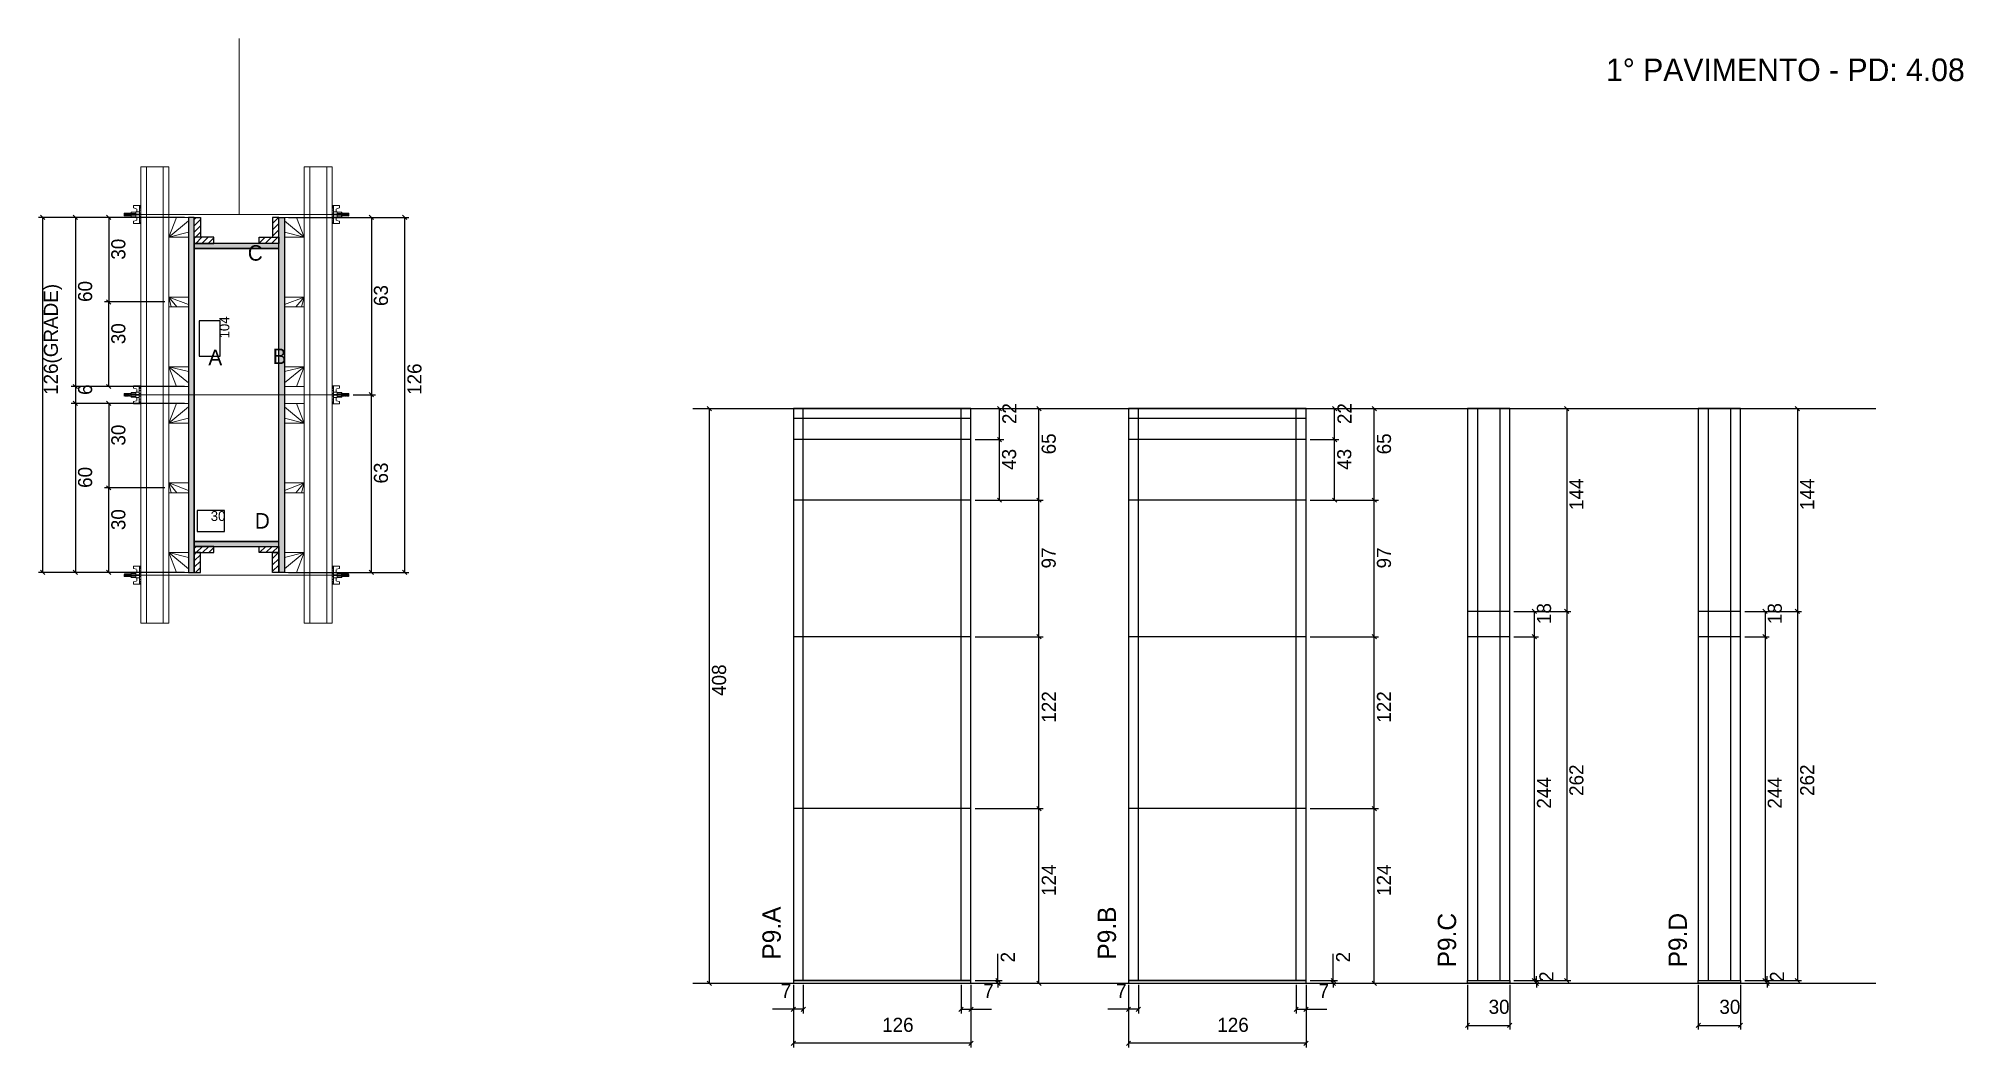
# Model space of a CAD drawing. Header units: metres. Extents: x 4693 to 6060, y 12060 to 12777.
import ezdxf

# ---------------------------------------------------------------- set-up
doc = ezdxf.new("R2010")
doc.units = ezdxf.units.M
for name, color, linetype in [('CHAPA', 7, 'Continuous'), ('COTA', 7, 'Continuous'), ('Hachura', 7, 'Continuous'), ('Madeira', 7, 'Continuous'), ('NOMENCLATURA', 7, 'Continuous'), ('Nível', 7, 'Continuous'), ('Painéis', 7, 'Continuous'), ('Perfil Metálico', 7, 'Continuous'), ('SARR_2.2x7', 7, 'Continuous'), ('SARRAFO', 7, 'Continuous'), ('Texto Seção', 7, 'Continuous'), ('TEXTO_GERAL', 7, 'Continuous')]:
    doc.layers.add(name, color=color, linetype=linetype)

msp = doc.modelspace()

# ---------------------------------------------------------------- hatches: boundary and pattern name
at = {"layer": 'Hachura'}
h = msp.add_hatch(color=7, dxfattribs=at)
h.dxf.hatch_style = 1
h.paths.add_polyline_path([(4803.8, 12649.5), (4799.8, 12649.5), (4799.8, 12397.5), (4803.8, 12397.5), (4803.8, 12649.5)])
h = msp.add_hatch(dxfattribs=at)
h.set_pattern_fill('ANSI31')
h.paths.add_polyline_path([(4803.8, 12635.5), (4808.2, 12635.5), (4808.2, 12649.5), (4803.8, 12649.5), (4803.8, 12635.5)])
h = msp.add_hatch(dxfattribs=at)
h.set_pattern_fill('ANSI31')
h.paths.add_polyline_path([(4863.8, 12635.5), (4859.4, 12635.5), (4859.4, 12649.5), (4863.8, 12649.5), (4863.8, 12635.5)])
h = msp.add_hatch(color=7, dxfattribs=at)
h.dxf.hatch_style = 1
h.paths.add_polyline_path([(4863.8, 12649.5), (4867.8, 12649.5), (4867.8, 12397.5), (4863.8, 12397.5), (4863.8, 12649.5)])
h = msp.add_hatch(dxfattribs=at)
h.set_pattern_fill('ANSI31')
h.paths.add_polyline_path([(4803.8, 12631.1), (4803.8, 12635.5), (4817.8, 12635.5), (4817.8, 12631.1), (4803.8, 12631.1)])
h = msp.add_hatch(color=7, dxfattribs=at)
h.dxf.hatch_style = 1
h.paths.add_polyline_path([(4863.8, 12627.5), (4863.8, 12631.1), (4803.8, 12631.1), (4803.8, 12627.5), (4863.8, 12627.5)])
h = msp.add_hatch(color=7, dxfattribs=at)
h.dxf.hatch_style = 1
h.paths.add_polyline_path([(4863.8, 12627.5), (4863.8, 12631.1), (4803.8, 12631.1), (4803.8, 12627.5), (4863.8, 12627.5)])
h = msp.add_hatch(dxfattribs=at)
h.set_pattern_fill('ANSI31')
h.paths.add_polyline_path([(4863.8, 12631.1), (4863.8, 12635.5), (4849.8, 12635.5), (4849.8, 12631.1), (4863.8, 12631.1)])
h = msp.add_hatch(color=7, dxfattribs=at)
h.dxf.hatch_style = 1
h.paths.add_polyline_path([(4863.8, 12415.9), (4863.8, 12419.5), (4803.8, 12419.5), (4803.8, 12415.9), (4863.8, 12415.9)])
h = msp.add_hatch(color=7, dxfattribs=at)
h.dxf.hatch_style = 1
h.paths.add_polyline_path([(4863.8, 12415.9), (4863.8, 12419.5), (4803.8, 12419.5), (4803.8, 12415.9), (4863.8, 12415.9)])
h = msp.add_hatch(dxfattribs=at)
h.set_pattern_fill('ANSI31')
h.paths.add_polyline_path([(4803.8, 12411.5), (4803.8, 12415.9), (4817.8, 12415.9), (4817.8, 12411.5), (4803.8, 12411.5)])
h = msp.add_hatch(dxfattribs=at)
h.set_pattern_fill('ANSI31')
h.paths.add_polyline_path([(4803.8, 12411.5), (4808.2, 12411.5), (4808.2, 12397.5), (4803.8, 12397.5), (4803.8, 12411.5)])
h = msp.add_hatch(dxfattribs=at)
h.set_pattern_fill('ANSI31')
h.paths.add_polyline_path([(4863.8, 12411.5), (4863.8, 12415.9), (4849.8, 12415.9), (4849.8, 12411.5), (4863.8, 12411.5)])
h = msp.add_hatch(dxfattribs=at)
h.set_pattern_fill('ANSI31')
h.paths.add_polyline_path([(4863.8, 12411.5), (4859.4, 12411.5), (4859.4, 12397.5), (4863.8, 12397.5), (4863.8, 12411.5)])

# ---------------------------------------------------------------- linework, layer by layer
at = {"layer": 'CHAPA', "color": 1, "lineweight": 25}
for points in [[(4803.8, 12649.5), (4799.8, 12649.5), (4799.8, 12397.5), (4803.8, 12397.5)], [(4803.8, 12649.5), (4799.8, 12649.5), (4799.8, 12397.5), (4803.8, 12397.5)], [(4863.8, 12649.5), (4867.8, 12649.5), (4867.8, 12397.5), (4863.8, 12397.5)], [(4863.8, 12649.5), (4867.8, 12649.5), (4867.8, 12397.5), (4863.8, 12397.5)], [(4863.8, 12627.5), (4863.8, 12631.1), (4803.8, 12631.1), (4803.8, 12627.5)], [(4863.8, 12627.5), (4863.8, 12631.1), (4803.8, 12631.1), (4803.8, 12627.5)], [(4863.8, 12415.9), (4863.8, 12419.5), (4803.8, 12419.5), (4803.8, 12415.9)], [(4863.8, 12415.9), (4863.8, 12419.5), (4803.8, 12419.5), (4803.8, 12415.9)]]:
    msp.add_lwpolyline(points, close=True, dxfattribs=at)
at = {"layer": 'COTA', "color": 241, "lineweight": 25}
for p, q in [((4782.8, 12649.5), (4693.2, 12649.5)), ((4696.2, 12397.5), (4696.2, 12649.5)), ((4796.8, 12649.5), (4716.4, 12649.5)), ((4719.4, 12649.5), (4719.4, 12529.5)), ((4762.8, 12649.5), (4740.1, 12649.5)), ((4743.1, 12649.5), (4743.1, 12589.5)), ((4870.8, 12649.5), (4956.2, 12649.5)), ((4904.8, 12649.5), (4932.5, 12649.5)), ((4929.5, 12649.5), (4929.5, 12523.6)), ((4953.2, 12397.5), (4953.2, 12649.5)), ((4782.8, 12589.5), (4740.1, 12589.5)), ((4782.8, 12589.5), (4740.1, 12589.5)), ((4743.1, 12529.5), (4743.1, 12589.5)), ((4796.8, 12529.5), (4716.4, 12529.5)), ((4782.8, 12529.5), (4716.4, 12529.5)), ((4796.8, 12517.5), (4716.4, 12517.5)), ((4782.8, 12517.5), (4716.4, 12517.5)), ((4719.4, 12529.5), (4719.4, 12517.5)), ((4719.4, 12517.5), (4719.4, 12397.5)), ((4753.7, 12529.5), (4740.1, 12529.5)), ((4762.8, 12517.5), (4740.1, 12517.5)), ((4743.1, 12517.5), (4743.1, 12457.5)), ((4916.6, 12523.6), (4932.5, 12523.6)), ((4916.6, 12523.6), (4932.5, 12523.6)), ((4929.5, 12397.5), (4929.5, 12523.6)), ((4782.8, 12457.5), (4740.1, 12457.5)), ((4782.8, 12457.5), (4740.1, 12457.5)), ((4743.1, 12397.5), (4743.1, 12457.5)), ((4782.8, 12397.5), (4693.2, 12397.5)), ((4796.8, 12397.5), (4716.4, 12397.5)), ((4753.7, 12397.5), (4740.1, 12397.5)), ((4870.8, 12397.5), (4956.2, 12397.5)), ((4904.8, 12397.5), (4932.5, 12397.5))]:
    msp.add_line(p, q, dxfattribs=at)
at = {"layer": 'COTA', "color": 0, "lineweight": 25}
for p, q in [((4697.7, 12648), (4694.7, 12651)), ((4720.9, 12648), (4717.9, 12651)), ((4744.6, 12648), (4741.6, 12651)), ((4931, 12648), (4928, 12651)), ((4954.7, 12648), (4951.7, 12651)), ((4741.6, 12591), (4744.6, 12588)), ((4744.6, 12588), (4741.6, 12591)), ((4717.9, 12531), (4720.9, 12528)), ((4720.9, 12528), (4717.9, 12531)), ((4741.6, 12531), (4744.6, 12528)), ((4720.9, 12516), (4717.9, 12519)), ((4717.9, 12519), (4720.9, 12516)), ((4744.6, 12516), (4741.6, 12519)), ((4931, 12522.1), (4928, 12525.1)), ((4928, 12525.1), (4931, 12522.1)), ((5171, 12512.3), (5168, 12515.3)), ((5376.9, 12512.3), (5373.9, 12515.3)), ((5404.9, 12512.3), (5401.9, 12515.3)), ((5614.8, 12512.3), (5611.8, 12515.3)), ((5642.9, 12512.3), (5639.9, 12515.3)), ((5779.5, 12512.3), (5776.5, 12515.3)), ((5943.3, 12512.3), (5940.3, 12515.3)), ((5376.9, 12490.3), (5373.9, 12493.3)), ((5373.9, 12493.3), (5376.9, 12490.3)), ((5614.8, 12490.3), (5611.8, 12493.3)), ((5611.8, 12493.3), (5614.8, 12490.3)), ((4741.6, 12459), (4744.6, 12456)), ((4744.6, 12456), (4741.6, 12459)), ((5373.9, 12450.3), (5376.9, 12447.3)), ((5404.9, 12447.3), (5401.9, 12450.3)), ((5401.9, 12450.3), (5404.9, 12447.3)), ((5611.8, 12450.3), (5614.8, 12447.3)), ((5642.9, 12447.3), (5639.9, 12450.3)), ((5639.9, 12450.3), (5642.9, 12447.3)), ((4694.7, 12399), (4697.7, 12396)), ((4717.9, 12399), (4720.9, 12396)), ((4741.6, 12399), (4744.6, 12396)), ((4928, 12399), (4931, 12396)), ((4951.7, 12399), (4954.7, 12396)), ((5756.5, 12368.3), (5753.5, 12371.3)), ((5776.5, 12371.3), (5779.5, 12368.3)), ((5779.5, 12368.3), (5776.5, 12371.3)), ((5920.3, 12368.3), (5917.3, 12371.3)), ((5940.3, 12371.3), (5943.3, 12368.3)), ((5943.3, 12368.3), (5940.3, 12371.3)), ((5401.9, 12353.3), (5404.9, 12350.3)), ((5404.9, 12350.3), (5401.9, 12353.3)), ((5639.9, 12353.3), (5642.9, 12350.3)), ((5642.9, 12350.3), (5639.9, 12353.3)), ((5753.5, 12353.3), (5756.5, 12350.3)), ((5756.5, 12350.3), (5753.5, 12353.3)), ((5917.3, 12353.3), (5920.3, 12350.3)), ((5920.3, 12350.3), (5917.3, 12353.3)), ((5404.9, 12228.3), (5401.9, 12231.3)), ((5401.9, 12231.3), (5404.9, 12228.3)), ((5642.9, 12228.3), (5639.9, 12231.3)), ((5639.9, 12231.3), (5642.9, 12228.3)), ((5168, 12107.3), (5171, 12104.3)), ((5372.8, 12109.3), (5375.8, 12106.3)), ((5375.8, 12104.3), (5372.8, 12107.3)), ((5401.9, 12107.3), (5404.9, 12104.3)), ((5610.8, 12109.3), (5613.8, 12106.3)), ((5613.8, 12104.3), (5610.8, 12107.3)), ((5639.9, 12107.3), (5642.9, 12104.3)), ((5753.5, 12109.3), (5756.5, 12106.3)), ((5755.1, 12109.3), (5758.1, 12106.3)), ((5758.1, 12104.3), (5755.1, 12107.3)), ((5776.5, 12109.3), (5779.5, 12106.3)), ((5917.3, 12109.3), (5920.3, 12106.3)), ((5918.8, 12109.3), (5921.8, 12106.3)), ((5921.8, 12104.3), (5918.8, 12107.3)), ((5940.3, 12109.3), (5943.3, 12106.3)), ((5230.6, 12088.8), (5227.6, 12085.8)), ((5234.6, 12085.8), (5237.6, 12088.8)), ((5349.6, 12088.8), (5346.6, 12085.8)), ((5353.6, 12085.8), (5356.6, 12088.8)), ((5468.5, 12088.8), (5465.5, 12085.8)), ((5472.5, 12085.8), (5475.5, 12088.8)), ((5587.5, 12088.8), (5584.5, 12085.8)), ((5591.5, 12085.8), (5594.5, 12088.8)), ((5709.1, 12077.4), (5706.1, 12074.4)), ((5736.1, 12074.4), (5739.1, 12077.4)), ((5872.9, 12077.4), (5869.9, 12074.4)), ((5899.9, 12074.4), (5902.9, 12077.4)), ((5230.6, 12064.7), (5227.6, 12061.7)), ((5353.6, 12061.7), (5356.6, 12064.7)), ((5468.5, 12064.7), (5465.5, 12061.7)), ((5591.5, 12061.7), (5594.5, 12064.7))]:
    msp.add_line(p, q, dxfattribs=at)
at = {"layer": 'COTA', "color": 180, "lineweight": 25}
for p, q in [((4822.2, 12576.2), (4807.2, 12576.2)), ((4807.2, 12576.2), (4807.2, 12550.9)), ((4822.2, 12550.9), (4822.2, 12576.2)), ((4807.2, 12550.9), (4822.2, 12550.9)), ((4825.2, 12441.5), (4805.8, 12441.5)), ((4805.8, 12441.5), (4805.8, 12426.5)), ((4825.2, 12426.5), (4825.2, 12441.5)), ((4805.8, 12426.5), (4825.2, 12426.5))]:
    msp.add_line(p, q, dxfattribs=at)
at = {"layer": 'COTA', "color": 4, "lineweight": 25}
for p, q in [((5160.6, 12513.8), (5172.5, 12513.8)), ((5169.5, 12105.8), (5169.5, 12513.8)), ((5358.1, 12513.8), (5406.4, 12513.8)), ((5358.1, 12513.8), (5378.4, 12513.8)), ((5375.4, 12491.8), (5375.4, 12513.8)), ((5403.4, 12448.8), (5403.4, 12513.8)), ((5596, 12513.8), (5644.4, 12513.8)), ((5596, 12513.8), (5616.3, 12513.8)), ((5613.3, 12491.8), (5613.3, 12513.8)), ((5641.4, 12448.8), (5641.4, 12513.8)), ((5740.6, 12513.8), (5781, 12513.8)), ((5778, 12513.8), (5778, 12369.8)), ((5904.4, 12513.8), (5944.8, 12513.8)), ((5941.8, 12513.8), (5941.8, 12369.8)), ((5358.1, 12491.8), (5378.4, 12491.8)), ((5358.1, 12491.8), (5378.4, 12491.8)), ((5375.4, 12448.8), (5375.4, 12491.8)), ((5596, 12491.8), (5616.3, 12491.8)), ((5596, 12491.8), (5616.3, 12491.8)), ((5613.3, 12448.8), (5613.3, 12491.8)), ((5358.1, 12448.8), (5406.4, 12448.8)), ((5358.1, 12448.8), (5406.4, 12448.8)), ((5358.1, 12448.8), (5378.4, 12448.8)), ((5403.4, 12351.8), (5403.4, 12448.8)), ((5596, 12448.8), (5644.4, 12448.8)), ((5596, 12448.8), (5644.4, 12448.8)), ((5596, 12448.8), (5616.3, 12448.8)), ((5641.4, 12351.8), (5641.4, 12448.8)), ((5740.6, 12369.8), (5781, 12369.8)), ((5740.6, 12369.8), (5781, 12369.8)), ((5740.6, 12369.8), (5758, 12369.8)), ((5755, 12369.8), (5755, 12351.8)), ((5778, 12369.8), (5778, 12107.8)), ((5904.4, 12369.8), (5944.8, 12369.8)), ((5904.4, 12369.8), (5944.8, 12369.8)), ((5904.4, 12369.8), (5921.8, 12369.8)), ((5918.8, 12369.8), (5918.8, 12351.8)), ((5941.8, 12369.8), (5941.8, 12107.8)), ((5358.1, 12351.8), (5406.4, 12351.8)), ((5395.9, 12351.8), (5406.4, 12351.8)), ((5403.4, 12229.8), (5403.4, 12351.8)), ((5596, 12351.8), (5644.4, 12351.8)), ((5633.9, 12351.8), (5644.4, 12351.8)), ((5641.4, 12229.8), (5641.4, 12351.8)), ((5740.6, 12351.8), (5758, 12351.8)), ((5740.6, 12351.8), (5758, 12351.8)), ((5755, 12351.8), (5755, 12107.8)), ((5904.4, 12351.8), (5921.8, 12351.8)), ((5904.4, 12351.8), (5921.8, 12351.8)), ((5918.8, 12351.8), (5918.8, 12107.8)), ((5358.1, 12229.8), (5406.4, 12229.8)), ((5358.1, 12229.8), (5406.4, 12229.8)), ((5403.4, 12105.8), (5403.4, 12229.8)), ((5596, 12229.8), (5644.4, 12229.8)), ((5596, 12229.8), (5644.4, 12229.8)), ((5641.4, 12105.8), (5641.4, 12229.8)), ((5374.3, 12107.8), (5374.3, 12126.6)), ((5612.3, 12107.8), (5612.3, 12126.6)), ((5358.1, 12107.8), (5377.3, 12107.8)), ((5374.3, 12105.8), (5374.3, 12107.8)), ((5596, 12107.8), (5615.3, 12107.8)), ((5612.3, 12105.8), (5612.3, 12107.8)), ((5740.6, 12107.8), (5759.6, 12107.8)), ((5740.6, 12107.8), (5781, 12107.8)), ((5740.6, 12107.8), (5758, 12107.8)), ((5756.6, 12107.8), (5756.6, 12110.8)), ((5756.6, 12105.8), (5756.6, 12107.8)), ((5904.4, 12107.8), (5923.3, 12107.8)), ((5904.4, 12107.8), (5944.8, 12107.8)), ((5904.4, 12107.8), (5921.8, 12107.8)), ((5920.3, 12107.8), (5920.3, 12110.8)), ((5920.3, 12105.8), (5920.3, 12107.8)), ((5160.6, 12105.8), (5172.5, 12105.8)), ((5229.1, 12104.8), (5229.1, 12060.2)), ((5229.1, 12102.8), (5229.1, 12084.3)), ((5236.1, 12104.8), (5236.1, 12084.3)), ((5348.1, 12104.8), (5348.1, 12084.3)), ((5355.1, 12104.8), (5355.1, 12060.2)), ((5355.1, 12102.8), (5355.1, 12084.3)), ((5358.1, 12105.8), (5377.3, 12105.8)), ((5358.1, 12105.8), (5406.4, 12105.8)), ((5374.3, 12105.8), (5374.3, 12102.8)), ((5467, 12104.8), (5467, 12060.2)), ((5467, 12102.8), (5467, 12084.3)), ((5474, 12104.8), (5474, 12084.3)), ((5586, 12104.8), (5586, 12084.3)), ((5593, 12104.8), (5593, 12060.2)), ((5593, 12102.8), (5593, 12084.3)), ((5596, 12105.8), (5615.3, 12105.8)), ((5596, 12105.8), (5644.4, 12105.8)), ((5612.3, 12105.8), (5612.3, 12102.8)), ((5707.6, 12104.8), (5707.6, 12072.9)), ((5737.6, 12104.8), (5737.6, 12072.9)), ((5740.6, 12105.8), (5759.6, 12105.8)), ((5756.6, 12105.8), (5756.6, 12102.8)), ((5871.4, 12104.8), (5871.4, 12072.9)), ((5901.4, 12104.8), (5901.4, 12072.9)), ((5904.4, 12105.8), (5923.3, 12105.8)), ((5920.3, 12105.8), (5920.3, 12102.8)), ((5229.1, 12087.3), (5214.3, 12087.3)), ((5236.1, 12087.3), (5229.1, 12087.3)), ((5348.1, 12087.3), (5355.1, 12087.3)), ((5355.1, 12087.3), (5369.8, 12087.3)), ((5467, 12087.3), (5452.3, 12087.3)), ((5474, 12087.3), (5467, 12087.3)), ((5586, 12087.3), (5593, 12087.3)), ((5593, 12087.3), (5607.8, 12087.3)), ((5707.6, 12075.9), (5737.6, 12075.9)), ((5871.4, 12075.9), (5901.4, 12075.9)), ((5355.1, 12063.2), (5229.1, 12063.2)), ((5593, 12063.2), (5467, 12063.2))]:
    msp.add_line(p, q, dxfattribs=at)
at = {"layer": 'Hachura', "color": 0, "lineweight": 9}
for p, q in [((4765.8, 12658), (4760.6, 12658)), ((4760.6, 12658), (4760.6, 12656.3)), ((4760.6, 12656.3), (4762.8, 12655.7)), ((4762.3, 12653.5), (4762.3, 12649.6)), ((4764.9, 12653.5), (4762.3, 12653.5)), ((4763.1, 12655.4), (4763.1, 12653.5)), ((4764.9, 12658), (4764.9, 12645.1)), ((4764.9, 12658), (4764.9, 12652.8)), ((4764.9, 12657.8), (4765.8, 12657.8)), ((4764.9, 12657.6), (4765.8, 12657.6)), ((4764.9, 12657.3), (4765.8, 12657.3)), ((4764.9, 12656.8), (4765.8, 12656.8)), ((4764.9, 12656), (4765.8, 12656)), ((4764.9, 12654.6), (4765.8, 12654.6)), ((4764.9, 12651.5), (4764.9, 12653.5)), ((4765.8, 12645.1), (4765.8, 12658)), ((4765.8, 12646), (4765.8, 12653.8)), ((4901.8, 12645.1), (4901.8, 12658)), ((4901.8, 12658), (4906.9, 12658)), ((4902.7, 12657.8), (4901.8, 12657.8)), ((4902.7, 12657.6), (4901.8, 12657.6)), ((4902.7, 12657.3), (4901.8, 12657.3)), ((4902.7, 12656.8), (4901.8, 12656.8)), ((4902.7, 12656), (4901.8, 12656)), ((4902.7, 12654.6), (4901.8, 12654.6)), ((4901.8, 12646), (4901.8, 12653.8)), ((4902.7, 12658), (4902.7, 12645.1)), ((4902.7, 12658), (4902.7, 12652.8)), ((4902.7, 12651.5), (4902.7, 12653.5)), ((4902.7, 12653.5), (4905.3, 12653.5)), ((4904.5, 12655.4), (4904.5, 12653.5)), ((4906.9, 12656.3), (4904.7, 12655.7)), ((4905.3, 12653.5), (4905.3, 12649.6)), ((4906.9, 12658), (4906.9, 12656.3)), ((4754.3, 12652.6), (4754, 12652.2)), ((4754, 12652.2), (4754, 12650.9)), ((4754.3, 12650.6), (4754, 12650.9)), ((4754.6, 12652.6), (4754.3, 12652.6)), ((4754.3, 12650.6), (4754.3, 12652.6)), ((4754.9, 12650.6), (4754.3, 12651.9)), ((4754.9, 12650.5), (4754.3, 12651.7)), ((4754.3, 12651.1), (4754.6, 12650.5)), ((4754.3, 12650.9), (4754.4, 12650.6)), ((4754.6, 12652.6), (4755.6, 12650.6)), ((4754.6, 12652.6), (4755.6, 12650.6)), ((4754.7, 12652.6), (4755.8, 12650.5)), ((4756, 12650.5), (4754.9, 12652.7)), ((4754.9, 12650.6), (4755.6, 12650.6)), ((4755.8, 12652.6), (4755.1, 12652.6)), ((4756.1, 12650.6), (4755.1, 12652.6)), ((4755.8, 12652.6), (4756.7, 12650.6)), ((4755.9, 12652.6), (4757, 12650.5)), ((4757.2, 12650.5), (4756.1, 12652.7)), ((4756.7, 12650.6), (4756.1, 12650.6)), ((4756.9, 12652.6), (4756.3, 12652.6)), ((4757.3, 12650.6), (4756.3, 12652.6)), ((4756.5, 12652.6), (4756.3, 12652.6)), ((4756.9, 12652.6), (4757.9, 12650.6)), ((4757, 12652.6), (4758.1, 12650.5)), ((4758.3, 12650.5), (4757.3, 12652.7)), ((4757.5, 12650.6), (4757.3, 12650.6)), ((4758.1, 12652.6), (4757.5, 12652.6)), ((4758.4, 12650.6), (4757.5, 12652.6)), ((4757.5, 12650.6), (4757.9, 12650.6)), ((4758.1, 12652.6), (4759.1, 12650.6)), ((4759.1, 12651.4), (4758.4, 12652.7)), ((4758.4, 12650.6), (4759.1, 12650.6)), ((4759.1, 12651.7), (4758.6, 12652.6)), ((4759.1, 12652.6), (4758.6, 12652.6)), ((4759.1, 12649.8), (4759.1, 12653.2)), ((4759.1, 12649.8), (4759.1, 12653.2)), ((4759.1, 12653.2), (4762.3, 12653.2)), ((4759.1, 12652.2), (4762.3, 12652.2)), ((4759.1, 12650.6), (4762.3, 12650.6)), ((4762.3, 12649.8), (4759.1, 12649.8)), ((4760.6, 12646.8), (4762.8, 12647.3)), ((4760.6, 12645.1), (4760.6, 12646.8)), ((4764.9, 12645.1), (4760.6, 12645.1)), ((4762.3, 12649.6), (4762.3, 12649.8)), ((4762.3, 12649.6), (4762.3, 12649.8)), ((4762.3, 12649.6), (4764.9, 12649.6)), ((4764.9, 12651.8), (4762.9, 12651.8)), ((4762.9, 12651.3), (4764.9, 12651.3)), ((4763.1, 12647.6), (4763.1, 12649.6)), ((4764.9, 12652.8), (4764.9, 12652.2)), ((4764.9, 12651.5), (4765.8, 12651.5)), ((4764.9, 12648.5), (4765.8, 12648.5)), ((4764.9, 12647.1), (4765.8, 12647.1)), ((4764.9, 12646.2), (4765.8, 12646.2)), ((4764.9, 12645.8), (4765.8, 12645.8)), ((4764.9, 12645.4), (4765.8, 12645.4)), ((4764.9, 12645.2), (4765.8, 12645.2)), ((4764.9, 12645.1), (4765.8, 12645.1)), ((4765.2, 12652.5), (4765, 12652.5)), ((4765, 12650.5), (4765.4, 12650.5)), ((4765.6, 12652.5), (4765.2, 12652.5)), ((4902.7, 12651.5), (4901.8, 12651.5)), ((4902.7, 12648.5), (4901.8, 12648.5)), ((4902.7, 12647.1), (4901.8, 12647.1)), ((4902.7, 12646.2), (4901.8, 12646.2)), ((4902.7, 12645.8), (4901.8, 12645.8)), ((4902.7, 12645.4), (4901.8, 12645.4)), ((4902.7, 12645.2), (4901.8, 12645.2)), ((4902.7, 12645.1), (4901.8, 12645.1)), ((4901.9, 12652.5), (4902.4, 12652.5)), ((4902.5, 12650.5), (4902.1, 12650.5)), ((4902.4, 12652.5), (4902.6, 12652.5)), ((4902.7, 12652.8), (4902.7, 12652.2)), ((4902.7, 12651.8), (4904.7, 12651.8)), ((4904.7, 12651.3), (4902.7, 12651.3)), ((4905.3, 12649.6), (4902.7, 12649.6)), ((4902.7, 12645.1), (4906.9, 12645.1)), ((4904.5, 12647.6), (4904.5, 12649.6)), ((4906.9, 12646.8), (4904.7, 12647.3)), ((4908.5, 12653.2), (4905.3, 12653.2)), ((4908.5, 12652.2), (4905.3, 12652.2)), ((4908.5, 12650.6), (4905.3, 12650.6)), ((4905.3, 12649.8), (4908.5, 12649.8)), ((4905.3, 12649.6), (4905.3, 12649.8)), ((4905.3, 12649.6), (4905.3, 12649.8)), ((4906.9, 12645.1), (4906.9, 12646.8)), ((4908.4, 12649.8), (4908.4, 12653.2)), ((4908.5, 12649.8), (4908.5, 12653.2)), ((4908.5, 12651.4), (4909.1, 12652.7)), ((4909.4, 12652.6), (4908.5, 12650.6)), ((4908.5, 12651.7), (4908.9, 12652.6)), ((4908.5, 12652.6), (4908.9, 12652.6)), ((4909.1, 12650.6), (4908.5, 12650.6)), ((4909.1, 12650.6), (4910.1, 12652.6)), ((4909.2, 12650.5), (4910.3, 12652.7)), ((4909.4, 12652.6), (4910.1, 12652.6)), ((4910.5, 12652.6), (4909.4, 12650.5)), ((4910.6, 12652.6), (4909.6, 12650.6)), ((4910.1, 12650.6), (4909.6, 12650.6)), ((4910.1, 12650.6), (4910.3, 12650.6)), ((4910.3, 12650.6), (4911.3, 12652.6)), ((4910.4, 12650.5), (4911.4, 12652.7)), ((4910.6, 12652.6), (4911.3, 12652.6)), ((4911.7, 12652.6), (4910.6, 12650.5)), ((4911.8, 12652.6), (4910.8, 12650.6)), ((4910.8, 12650.6), (4911.4, 12650.6)), ((4911, 12652.6), (4911.3, 12652.6)), ((4911.4, 12650.6), (4912.4, 12652.6)), ((4911.5, 12650.5), (4912.6, 12652.7)), ((4911.8, 12652.6), (4912.4, 12652.6)), ((4912.8, 12652.6), (4911.8, 12650.5)), ((4912.9, 12652.6), (4912, 12650.6)), ((4912.9, 12652.6), (4912, 12650.6)), ((4912.6, 12650.6), (4912, 12650.6)), ((4912.6, 12650.6), (4913.3, 12651.9)), ((4912.7, 12650.5), (4913.3, 12651.7)), ((4912.9, 12652.6), (4913.3, 12652.6)), ((4913.3, 12651.1), (4912.9, 12650.5)), ((4913.3, 12650.9), (4913.1, 12650.6)), ((4913.3, 12652.6), (4913.6, 12652.2)), ((4913.3, 12650.6), (4913.3, 12652.6)), ((4913.3, 12650.6), (4913.6, 12650.9)), ((4913.6, 12652.2), (4913.6, 12650.9)), ((4754.3, 12524.6), (4754, 12524.2)), ((4754, 12524.2), (4754, 12522.9)), ((4754.3, 12522.6), (4754, 12522.9)), ((4754.3, 12522.6), (4754.3, 12524.6)), ((4754.6, 12524.5), (4754.3, 12524.5)), ((4754.9, 12522.6), (4754.3, 12523.9)), ((4754.8, 12522.5), (4754.3, 12523.6)), ((4754.3, 12523.1), (4754.6, 12522.5)), ((4754.3, 12522.9), (4754.4, 12522.6)), ((4754.6, 12524.5), (4755.6, 12522.6)), ((4754.6, 12524.5), (4755.6, 12522.6)), ((4754.7, 12524.6), (4755.8, 12522.5)), ((4756, 12522.5), (4754.9, 12524.7)), ((4754.9, 12522.6), (4755.6, 12522.6)), ((4755.8, 12524.5), (4755.1, 12524.5)), ((4756.1, 12522.6), (4755.1, 12524.5)), ((4755.8, 12524.6), (4756.9, 12522.5)), ((4755.8, 12524.5), (4756.7, 12522.6)), ((4757.2, 12522.5), (4756.1, 12524.7)), ((4756.7, 12522.6), (4756.1, 12522.6)), ((4756.9, 12524.5), (4756.3, 12524.5)), ((4757.2, 12522.6), (4756.3, 12524.5)), ((4756.5, 12524.5), (4756.3, 12524.5)), ((4756.9, 12524.5), (4757.9, 12522.6)), ((4757, 12524.6), (4758.1, 12522.5)), ((4758.3, 12522.5), (4757.2, 12524.7)), ((4757.5, 12522.6), (4757.2, 12522.6)), ((4758.1, 12524.5), (4757.4, 12524.5)), ((4758.4, 12522.6), (4757.4, 12524.5)), ((4757.5, 12522.6), (4757.9, 12522.6)), ((4758.1, 12524.5), (4759, 12522.6)), ((4759, 12523.4), (4758.4, 12524.7)), ((4758.4, 12522.6), (4759, 12522.6)), ((4759, 12523.6), (4758.6, 12524.5)), ((4759, 12524.5), (4758.6, 12524.5)), ((4759, 12521.8), (4759, 12525.2)), ((4759, 12525.2), (4762.3, 12525.2)), ((4759, 12524.2), (4762.3, 12524.2)), ((4759, 12522.6), (4762.3, 12522.6)), ((4762.3, 12521.8), (4759, 12521.8)), ((4759.1, 12521.8), (4759.1, 12525.2)), ((4765.8, 12530), (4760.6, 12530)), ((4760.6, 12530), (4760.6, 12528.3)), ((4760.6, 12528.3), (4762.8, 12527.7)), ((4760.6, 12518.7), (4762.8, 12519.3)), ((4760.6, 12517.1), (4760.6, 12518.7)), ((4764.8, 12517.1), (4760.6, 12517.1)), ((4762.3, 12525.5), (4762.3, 12521.6)), ((4764.8, 12525.5), (4762.3, 12525.5)), ((4762.3, 12521.6), (4762.3, 12521.8)), ((4762.3, 12521.6), (4762.3, 12521.8)), ((4762.3, 12521.6), (4764.8, 12521.6)), ((4764.8, 12523.8), (4762.8, 12523.8)), ((4762.8, 12523.3), (4764.8, 12523.3)), ((4763, 12527.4), (4763, 12525.5)), ((4763, 12519.6), (4763, 12521.6)), ((4764.8, 12530), (4764.8, 12517.1)), ((4764.8, 12530), (4764.8, 12524.8)), ((4764.8, 12529.8), (4765.8, 12529.8)), ((4764.8, 12529.6), (4765.8, 12529.6)), ((4764.8, 12529.3), (4765.8, 12529.3)), ((4764.8, 12528.8), (4765.8, 12528.8)), ((4764.8, 12528), (4765.8, 12528)), ((4764.8, 12526.6), (4765.8, 12526.6)), ((4764.8, 12523.5), (4764.8, 12525.5)), ((4764.8, 12524.8), (4764.8, 12524.2)), ((4764.8, 12523.5), (4765.8, 12523.5)), ((4764.8, 12520.5), (4765.8, 12520.5)), ((4764.8, 12519.1), (4765.8, 12519.1)), ((4764.8, 12518.2), (4765.8, 12518.2)), ((4764.8, 12517.8), (4765.8, 12517.8)), ((4764.8, 12517.4), (4765.8, 12517.4)), ((4764.8, 12517.2), (4765.8, 12517.2)), ((4764.8, 12517.1), (4765.8, 12517.1)), ((4765.2, 12524.5), (4765, 12524.5)), ((4765, 12522.5), (4765.4, 12522.5)), ((4765.6, 12524.5), (4765.2, 12524.5)), ((4765.8, 12517.1), (4765.8, 12530)), ((4765.8, 12518), (4765.8, 12525.8)), ((4902.7, 12529.8), (4901.7, 12529.8)), ((4902.7, 12529.6), (4901.7, 12529.6)), ((4902.7, 12529.3), (4901.7, 12529.3)), ((4902.7, 12528.8), (4901.7, 12528.8)), ((4902.7, 12528), (4901.7, 12528)), ((4902.7, 12526.6), (4901.7, 12526.6)), ((4902.7, 12519.1), (4901.7, 12519.1)), ((4902.7, 12518.2), (4901.7, 12518.2)), ((4902.7, 12517.8), (4901.7, 12517.8)), ((4902.7, 12517.4), (4901.7, 12517.4)), ((4902.7, 12517.2), (4901.7, 12517.2)), ((4901.8, 12517.1), (4901.8, 12530)), ((4901.8, 12530), (4906.9, 12530)), ((4901.8, 12518), (4901.8, 12525.8)), ((4902.7, 12523.5), (4901.8, 12523.5)), ((4902.7, 12520.5), (4901.8, 12520.5)), ((4902.7, 12517.1), (4901.8, 12517.1)), ((4901.9, 12524.5), (4902.3, 12524.5)), ((4902.5, 12522.5), (4902.1, 12522.5)), ((4902.3, 12524.5), (4902.5, 12524.5)), ((4902.7, 12530), (4902.7, 12517.1)), ((4902.7, 12530), (4902.7, 12524.8)), ((4902.7, 12523.5), (4902.7, 12525.5)), ((4902.7, 12525.5), (4905.2, 12525.5)), ((4902.7, 12524.8), (4902.7, 12524.2)), ((4902.7, 12523.8), (4904.7, 12523.8)), ((4904.7, 12523.3), (4902.7, 12523.3)), ((4905.2, 12521.6), (4902.7, 12521.6)), ((4902.7, 12517.1), (4906.9, 12517.1)), ((4904.5, 12527.4), (4904.5, 12525.5)), ((4904.5, 12519.6), (4904.5, 12521.6)), ((4906.9, 12528.3), (4904.7, 12527.7)), ((4906.9, 12518.7), (4904.7, 12519.3)), ((4905.2, 12525.5), (4905.2, 12521.6)), ((4908.5, 12525.2), (4905.2, 12525.2)), ((4908.5, 12524.2), (4905.2, 12524.2)), ((4908.5, 12522.6), (4905.2, 12522.6)), ((4905.2, 12521.8), (4908.5, 12521.8)), ((4905.2, 12521.6), (4905.2, 12521.8)), ((4905.2, 12521.6), (4905.2, 12521.8)), ((4906.9, 12530), (4906.9, 12528.3)), ((4906.9, 12517.1), (4906.9, 12518.7)), ((4908.4, 12521.8), (4908.4, 12525.2)), ((4908.5, 12521.8), (4908.5, 12525.2)), ((4908.5, 12523.4), (4909.1, 12524.7)), ((4909.4, 12524.5), (4908.5, 12522.6)), ((4908.5, 12523.6), (4908.9, 12524.5)), ((4908.5, 12524.5), (4908.9, 12524.5)), ((4909.1, 12522.6), (4908.5, 12522.6)), ((4909.1, 12522.6), (4910.1, 12524.5)), ((4909.2, 12522.5), (4910.3, 12524.7)), ((4910.5, 12524.6), (4909.4, 12522.5)), ((4909.4, 12524.5), (4910.1, 12524.5)), ((4910.6, 12524.5), (4909.6, 12522.6)), ((4910.1, 12522.6), (4909.6, 12522.6)), ((4910.1, 12522.6), (4910.3, 12522.6)), ((4910.3, 12522.5), (4911.4, 12524.7)), ((4910.3, 12522.6), (4911.2, 12524.5)), ((4911.7, 12524.6), (4910.6, 12522.5)), ((4910.6, 12524.5), (4911.2, 12524.5)), ((4911.7, 12524.5), (4910.8, 12522.6)), ((4910.8, 12522.6), (4911.4, 12522.6)), ((4911, 12524.5), (4911.2, 12524.5)), ((4911.4, 12522.6), (4912.4, 12524.5)), ((4911.5, 12522.5), (4912.6, 12524.7)), ((4912.8, 12524.6), (4911.7, 12522.5)), ((4911.7, 12524.5), (4912.4, 12524.5)), ((4912.9, 12524.5), (4911.9, 12522.6)), ((4912.9, 12524.5), (4911.9, 12522.6)), ((4912.6, 12522.6), (4911.9, 12522.6)), ((4912.6, 12522.6), (4913.2, 12523.9)), ((4912.7, 12522.5), (4913.2, 12523.6)), ((4912.9, 12524.5), (4913.2, 12524.5)), ((4913.2, 12523.1), (4912.9, 12522.5)), ((4913.2, 12522.9), (4913.1, 12522.6)), ((4913.2, 12524.6), (4913.6, 12524.2)), ((4913.2, 12522.6), (4913.2, 12524.6)), ((4913.2, 12522.6), (4913.6, 12522.9)), ((4913.6, 12524.2), (4913.6, 12522.9)), ((4754.3, 12396.4), (4754, 12396.1)), ((4754, 12394.8), (4754, 12396.1)), ((4754.3, 12394.5), (4754, 12394.8)), ((4754.3, 12395.9), (4754.6, 12396.6)), ((4754.9, 12396.5), (4754.3, 12395.4)), ((4754.3, 12396.2), (4754.4, 12396.4)), ((4754.9, 12396.4), (4754.3, 12395.1)), ((4754.3, 12396.4), (4754.3, 12394.5)), ((4754.6, 12394.5), (4754.3, 12394.5)), ((4754.6, 12394.5), (4755.6, 12396.4)), ((4754.6, 12394.5), (4755.6, 12396.4)), ((4754.7, 12394.4), (4755.8, 12396.6)), ((4756, 12396.5), (4754.9, 12394.4)), ((4754.9, 12396.4), (4755.6, 12396.4)), ((4756.1, 12396.4), (4755.1, 12394.5)), ((4755.8, 12394.5), (4755.1, 12394.5)), ((4755.8, 12394.5), (4756.7, 12396.4)), ((4755.9, 12394.4), (4757, 12396.6)), ((4757.2, 12396.5), (4756.1, 12394.4)), ((4756.7, 12396.4), (4756.1, 12396.4)), ((4757.3, 12396.4), (4756.3, 12394.5)), ((4756.9, 12394.5), (4756.3, 12394.5)), ((4756.5, 12394.5), (4756.3, 12394.5)), ((4756.9, 12394.5), (4757.9, 12396.4)), ((4757, 12394.4), (4758.1, 12396.6)), ((4758.3, 12396.5), (4757.3, 12394.4)), ((4757.5, 12396.4), (4757.3, 12396.4)), ((4757.5, 12396.4), (4757.9, 12396.4)), ((4758.4, 12396.4), (4757.5, 12394.5)), ((4758.1, 12394.5), (4757.5, 12394.5)), ((4758.1, 12394.5), (4759.1, 12396.4)), ((4758.4, 12396.4), (4759.1, 12396.4)), ((4759.1, 12395.6), (4758.4, 12394.4)), ((4759.1, 12395.4), (4758.6, 12394.5)), ((4759.1, 12394.5), (4758.6, 12394.5)), ((4759.1, 12397.2), (4759.1, 12393.8)), ((4759.1, 12397.2), (4759.1, 12393.8)), ((4762.3, 12397.2), (4759.1, 12397.2)), ((4759.1, 12396.4), (4762.3, 12396.4)), ((4759.1, 12394.9), (4762.3, 12394.9)), ((4759.1, 12393.8), (4762.3, 12393.8)), ((4764.9, 12402), (4760.6, 12402)), ((4760.6, 12402), (4760.6, 12400.3)), ((4760.6, 12400.3), (4762.8, 12399.7)), ((4762.3, 12393.6), (4762.3, 12397.5)), ((4762.3, 12397.5), (4764.9, 12397.5)), ((4762.3, 12397.5), (4762.3, 12397.2)), ((4762.3, 12397.5), (4762.3, 12397.2)), ((4762.9, 12395.7), (4764.9, 12395.7)), ((4764.9, 12395.2), (4762.9, 12395.2)), ((4763.1, 12399.4), (4763.1, 12397.5)), ((4764.9, 12389.1), (4764.9, 12402)), ((4764.9, 12402), (4765.8, 12402)), ((4764.9, 12401.8), (4765.8, 12401.8)), ((4764.9, 12401.6), (4765.8, 12401.6)), ((4764.9, 12401.3), (4765.8, 12401.3)), ((4764.9, 12400.8), (4765.8, 12400.8)), ((4764.9, 12400), (4765.8, 12400)), ((4764.9, 12398.5), (4765.8, 12398.5)), ((4764.9, 12395.5), (4764.9, 12393.6)), ((4764.9, 12395.5), (4765.8, 12395.5)), ((4764.9, 12394.2), (4764.9, 12394.9)), ((4764.9, 12389.1), (4764.9, 12394.2)), ((4765, 12396.5), (4765.4, 12396.5)), ((4765.2, 12394.6), (4765, 12394.6)), ((4765.6, 12394.6), (4765.2, 12394.6)), ((4765.8, 12402), (4765.8, 12389.1)), ((4765.8, 12401), (4765.8, 12393.2)), ((4901.8, 12402), (4901.8, 12389.1)), ((4902.7, 12402), (4901.8, 12402)), ((4902.7, 12401.8), (4901.8, 12401.8)), ((4902.7, 12401.6), (4901.8, 12401.6)), ((4902.7, 12401.3), (4901.8, 12401.3)), ((4901.8, 12401), (4901.8, 12393.2)), ((4902.7, 12400.8), (4901.8, 12400.8)), ((4902.7, 12400), (4901.8, 12400)), ((4902.7, 12398.5), (4901.8, 12398.5)), ((4902.7, 12395.5), (4901.8, 12395.5)), ((4901.9, 12394.6), (4902.4, 12394.6)), ((4902.5, 12396.5), (4902.1, 12396.5)), ((4902.4, 12394.6), (4902.6, 12394.6)), ((4902.7, 12389.1), (4902.7, 12402)), ((4902.7, 12402), (4906.9, 12402)), ((4905.3, 12397.5), (4902.7, 12397.5)), ((4904.7, 12395.7), (4902.7, 12395.7)), ((4902.7, 12395.5), (4902.7, 12393.6)), ((4902.7, 12395.2), (4904.7, 12395.2)), ((4902.7, 12394.2), (4902.7, 12394.9)), ((4902.7, 12389.1), (4902.7, 12394.2)), ((4904.5, 12399.4), (4904.5, 12397.5)), ((4906.9, 12400.3), (4904.7, 12399.7)), ((4905.3, 12393.6), (4905.3, 12397.5)), ((4905.3, 12397.5), (4905.3, 12397.2)), ((4905.3, 12397.5), (4905.3, 12397.2)), ((4905.3, 12397.2), (4908.5, 12397.2)), ((4908.5, 12396.4), (4905.3, 12396.4)), ((4908.5, 12394.9), (4905.3, 12394.9)), ((4908.5, 12393.8), (4905.3, 12393.8)), ((4906.9, 12402), (4906.9, 12400.3)), ((4908.4, 12397.2), (4908.4, 12393.8)), ((4908.5, 12397.2), (4908.5, 12393.8)), ((4909.1, 12396.4), (4908.5, 12396.4)), ((4909.4, 12394.5), (4908.5, 12396.4)), ((4908.5, 12395.6), (4909.1, 12394.4)), ((4908.5, 12395.4), (4908.9, 12394.5)), ((4908.5, 12394.5), (4908.9, 12394.5)), ((4909.1, 12396.4), (4910.1, 12394.5)), ((4909.2, 12396.5), (4910.3, 12394.4)), ((4910.5, 12394.4), (4909.4, 12396.6)), ((4909.4, 12394.5), (4910.1, 12394.5)), ((4910.1, 12396.4), (4909.6, 12396.4)), ((4910.6, 12394.5), (4909.6, 12396.4)), ((4910.1, 12396.4), (4910.3, 12396.4)), ((4910.3, 12396.4), (4911.3, 12394.5)), ((4910.4, 12396.5), (4911.4, 12394.4)), ((4911.7, 12394.4), (4910.6, 12396.6)), ((4910.6, 12394.5), (4911.3, 12394.5)), ((4910.8, 12396.4), (4911.4, 12396.4)), ((4911.8, 12394.5), (4910.8, 12396.4)), ((4911, 12394.5), (4911.3, 12394.5)), ((4911.4, 12396.4), (4912.4, 12394.5)), ((4911.5, 12396.5), (4912.6, 12394.4)), ((4912.8, 12394.4), (4911.8, 12396.6)), ((4911.8, 12394.5), (4912.4, 12394.5)), ((4912.9, 12394.5), (4912, 12396.4)), ((4912.6, 12396.4), (4912, 12396.4)), ((4912.9, 12394.5), (4912, 12396.4)), ((4912.6, 12396.4), (4913.3, 12395.1)), ((4912.7, 12396.5), (4913.3, 12395.4)), ((4913.3, 12395.9), (4912.9, 12396.6)), ((4912.9, 12394.5), (4913.3, 12394.5)), ((4913.3, 12396.2), (4913.1, 12396.4)), ((4913.3, 12396.4), (4913.6, 12396.1)), ((4913.3, 12396.4), (4913.3, 12394.5)), ((4913.3, 12394.5), (4913.6, 12394.8)), ((4913.6, 12394.8), (4913.6, 12396.1)), ((4760.6, 12390.7), (4762.8, 12391.3)), ((4760.6, 12389.1), (4760.6, 12390.7)), ((4765.8, 12389.1), (4760.6, 12389.1)), ((4764.9, 12393.6), (4762.3, 12393.6)), ((4763.1, 12391.6), (4763.1, 12393.6)), ((4764.9, 12392.5), (4765.8, 12392.5)), ((4764.9, 12391.1), (4765.8, 12391.1)), ((4764.9, 12390.2), (4765.8, 12390.2)), ((4764.9, 12389.8), (4765.8, 12389.8)), ((4764.9, 12389.4), (4765.8, 12389.4)), ((4764.9, 12389.2), (4765.8, 12389.2)), ((4902.7, 12392.5), (4901.8, 12392.5)), ((4902.7, 12391.1), (4901.8, 12391.1)), ((4902.7, 12390.2), (4901.8, 12390.2)), ((4902.7, 12389.8), (4901.8, 12389.8)), ((4902.7, 12389.4), (4901.8, 12389.4)), ((4902.7, 12389.2), (4901.8, 12389.2)), ((4901.8, 12389.1), (4906.9, 12389.1)), ((4902.7, 12393.6), (4905.3, 12393.6)), ((4904.5, 12391.6), (4904.5, 12393.6)), ((4906.9, 12390.7), (4904.7, 12391.3)), ((4906.9, 12389.1), (4906.9, 12390.7))]:
    msp.add_line(p, q, dxfattribs=at)
at = {"layer": 'Hachura', "color": 251, "lineweight": 9}
for p, q in [((4912.6, 12651.5), (4758.8, 12651.5)), ((4912.6, 12523.5), (4758.8, 12523.5)), ((4912.6, 12395.5), (4758.8, 12395.5))]:
    msp.add_line(p, q, dxfattribs=at)
at = {"layer": 'Madeira', "color": 126, "lineweight": 18}
for p, q in [((4785.8, 12635.5), (4791.2, 12649.5)), ((4785.8, 12635.5), (4799.8, 12647)), ((4881.8, 12635.5), (4867.8, 12647)), ((4881.8, 12635.5), (4876.3, 12649.5)), ((4785.8, 12635.5), (4799.8, 12639)), ((4881.8, 12635.5), (4867.8, 12639)), ((4785.8, 12593), (4791.5, 12586)), ((4785.8, 12593), (4787.5, 12586)), ((4785.8, 12593), (4799.8, 12587.6)), ((4881.8, 12593), (4867.8, 12587.6)), ((4881.8, 12593), (4876, 12586)), ((4881.8, 12593), (4880, 12586)), ((4785.8, 12543.5), (4799.8, 12532)), ((4785.8, 12543.5), (4799.8, 12540.1)), ((4785.8, 12543.5), (4791.2, 12529.5)), ((4881.8, 12543.5), (4867.8, 12532)), ((4881.8, 12543.5), (4867.8, 12540.1)), ((4881.8, 12543.5), (4876.3, 12529.5)), ((4785.7, 12503.5), (4791.2, 12517.5)), ((4881.8, 12503.5), (4876.4, 12517.5)), ((4785.7, 12503.5), (4799.8, 12515)), ((4785.7, 12503.5), (4799.7, 12507)), ((4881.8, 12503.5), (4867.8, 12515)), ((4881.8, 12503.5), (4867.8, 12507)), ((4785.8, 12461), (4791.5, 12454)), ((4785.8, 12461), (4787.5, 12454)), ((4785.8, 12461), (4799.8, 12455.6)), ((4881.8, 12461), (4867.8, 12455.6)), ((4881.8, 12461), (4876, 12454)), ((4881.8, 12461), (4880, 12454)), ((4785.7, 12411.5), (4799.8, 12400)), ((4785.7, 12411.5), (4799.7, 12408)), ((4785.7, 12411.5), (4791.2, 12397.5)), ((4881.8, 12411.5), (4867.8, 12400)), ((4881.8, 12411.5), (4867.8, 12408)), ((4881.8, 12411.5), (4876.4, 12397.5))]:
    msp.add_line(p, q, dxfattribs=at)
for points in [[(4785.8, 12397.5), (4799.8, 12397.5), (4799.8, 12649.5), (4785.8, 12649.5)], [(4785.8, 12635.5), (4799.8, 12635.5), (4799.8, 12649.5), (4785.8, 12649.5)], [(4881.8, 12397.5), (4867.8, 12397.5), (4867.8, 12649.5), (4881.8, 12649.5)], [(4881.8, 12397.5), (4867.8, 12397.5), (4867.8, 12649.5), (4881.8, 12649.5)], [(4881.8, 12635.5), (4867.8, 12635.5), (4867.8, 12649.5), (4881.8, 12649.5)], [(4785.8, 12593), (4785.8, 12586), (4799.8, 12586), (4799.8, 12593)], [(4881.8, 12593), (4881.8, 12586), (4867.8, 12586), (4867.8, 12593)], [(4785.8, 12543.5), (4799.8, 12543.5), (4799.8, 12529.5), (4785.8, 12529.5)], [(4881.8, 12543.5), (4867.8, 12543.5), (4867.8, 12529.5), (4881.8, 12529.5)], [(4785.7, 12503.5), (4799.7, 12503.5), (4799.8, 12517.5), (4785.8, 12517.5)], [(4881.8, 12503.5), (4867.8, 12503.5), (4867.8, 12517.5), (4881.8, 12517.5)], [(4785.8, 12461), (4785.8, 12454), (4799.8, 12454), (4799.8, 12461)], [(4881.8, 12461), (4881.8, 12454), (4867.8, 12454), (4867.8, 12461)], [(4785.7, 12411.5), (4799.7, 12411.5), (4799.8, 12397.5), (4785.8, 12397.5)], [(4881.8, 12411.5), (4867.8, 12411.5), (4867.8, 12397.5), (4881.8, 12397.5)]]:
    msp.add_lwpolyline(points, close=True, dxfattribs=at)
at = {"layer": 'Nível', "color": 4, "lineweight": 25}
for p, q in [((5157.6, 12513.8), (5997.4, 12513.8)), ((5157.6, 12105.8), (5997.4, 12105.8))]:
    msp.add_line(p, q, dxfattribs=at)
at = {"layer": 'Painéis', "color": 200, "lineweight": 25}
for p, q in [((5355.1, 12513.8), (5229.1, 12513.8)), ((5229.1, 12513.8), (5229.1, 12105.8)), ((5355.1, 12105.8), (5355.1, 12513.8)), ((5593, 12513.8), (5467, 12513.8)), ((5467, 12513.8), (5467, 12105.8)), ((5593, 12105.8), (5593, 12513.8)), ((5707.6, 12513.8), (5707.6, 12107.8)), ((5737.6, 12107.8), (5737.6, 12513.8)), ((5871.4, 12513.8), (5871.4, 12107.8)), ((5901.4, 12107.8), (5901.4, 12513.8)), ((5355.1, 12491.8), (5229.1, 12491.8)), ((5593, 12491.8), (5467, 12491.8)), ((5355.1, 12448.8), (5229.1, 12448.8)), ((5593, 12448.8), (5467, 12448.8)), ((5737.6, 12369.8), (5707.6, 12369.8)), ((5901.4, 12369.8), (5871.4, 12369.8)), ((5355.1, 12351.8), (5229.1, 12351.8)), ((5593, 12351.8), (5467, 12351.8)), ((5737.6, 12351.8), (5707.6, 12351.8)), ((5901.4, 12351.8), (5871.4, 12351.8)), ((5355.1, 12229.8), (5229.1, 12229.8)), ((5593, 12229.8), (5467, 12229.8)), ((5229.1, 12107.8), (5355.1, 12107.8)), ((5467, 12107.8), (5593, 12107.8)), ((5707.6, 12107.8), (5737.6, 12107.8)), ((5871.4, 12107.8), (5901.4, 12107.8))]:
    msp.add_line(p, q, dxfattribs=at)
for points in [[(4803.8, 12419.5), (4863.8, 12419.5), (4863.8, 12627.5), (4803.8, 12627.5)], [(5355.1, 12107.8), (5229.1, 12107.8), (5229.1, 12105.8), (5355.1, 12105.8)], [(5593, 12107.8), (5467, 12107.8), (5467, 12105.8), (5593, 12105.8)], [(5707.6, 12107.8), (5737.6, 12107.8), (5737.6, 12105.8), (5707.6, 12105.8)], [(5871.4, 12107.8), (5901.4, 12107.8), (5901.4, 12105.8), (5871.4, 12105.8)]]:
    msp.add_lwpolyline(points, close=True, dxfattribs=at)
for points in [[(5737.6, 12513.8), (5737.6, 12513.8), (5707.6, 12513.8), (5707.6, 12513.8)], [(5901.4, 12513.8), (5901.4, 12513.8), (5871.4, 12513.8), (5871.4, 12513.8)]]:
    msp.add_lwpolyline(points, dxfattribs=at)
at = {"layer": 'Perfil Metálico', "color": 224, "lineweight": 18}
for points in [[(4765.8, 12685.5), (4785.8, 12685.5), (4785.8, 12361.5), (4765.8, 12361.5)], [(4781.8, 12361.5), (4769.8, 12361.5), (4769.8, 12685.5), (4781.8, 12685.5)], [(4901.8, 12685.5), (4881.8, 12685.5), (4881.8, 12361.5), (4901.8, 12361.5)], [(4885.8, 12361.5), (4897.8, 12361.5), (4897.8, 12685.5), (4885.8, 12685.5)]]:
    msp.add_lwpolyline(points, close=True, dxfattribs=at)
at = {"layer": 'SARR_2.2x7', "color": 40, "lineweight": 25}
for p, q in [((5355.1, 12506.8), (5229.1, 12506.8)), ((5236.1, 12448.8), (5236.1, 12513.8)), ((5348.1, 12448.8), (5348.1, 12513.8)), ((5593, 12506.8), (5467, 12506.8)), ((5474, 12448.8), (5474, 12513.8)), ((5586, 12448.8), (5586, 12513.8)), ((5714.6, 12513.8), (5714.6, 12369.8)), ((5730.6, 12513.8), (5730.6, 12369.8)), ((5878.4, 12513.8), (5878.4, 12369.8)), ((5894.4, 12513.8), (5894.4, 12369.8)), ((5236.1, 12351.8), (5236.1, 12448.8)), ((5348.1, 12351.8), (5348.1, 12448.8)), ((5474, 12351.8), (5474, 12448.8)), ((5586, 12351.8), (5586, 12448.8)), ((5714.6, 12369.8), (5714.6, 12107.8)), ((5730.6, 12369.8), (5730.6, 12107.8)), ((5878.4, 12369.8), (5878.4, 12107.8)), ((5894.4, 12369.8), (5894.4, 12107.8)), ((5236.1, 12229.8), (5236.1, 12351.8)), ((5348.1, 12229.8), (5348.1, 12351.8)), ((5474, 12229.8), (5474, 12351.8)), ((5586, 12229.8), (5586, 12351.8)), ((5236.1, 12107.8), (5236.1, 12229.8)), ((5348.1, 12107.8), (5348.1, 12229.8)), ((5474, 12107.8), (5474, 12229.8)), ((5586, 12107.8), (5586, 12229.8))]:
    msp.add_line(p, q, dxfattribs=at)
at = {"layer": 'SARRAFO', "color": 251, "lineweight": 25}
for points in [[(4808.2, 12649.5), (4808.2, 12635.5), (4803.8, 12635.5), (4803.8, 12649.5)], [(4859.4, 12649.5), (4859.4, 12635.5), (4863.8, 12635.5), (4863.8, 12649.5)], [(4817.8, 12635.5), (4803.8, 12635.5), (4803.8, 12631.1), (4817.8, 12631.1)], [(4849.8, 12635.5), (4863.8, 12635.5), (4863.8, 12631.1), (4849.8, 12631.1)], [(4817.8, 12415.9), (4803.8, 12415.9), (4803.8, 12411.5), (4817.8, 12411.5)], [(4808.2, 12397.5), (4808.2, 12411.5), (4803.8, 12411.5), (4803.8, 12397.5)], [(4849.8, 12415.9), (4863.8, 12415.9), (4863.8, 12411.5), (4849.8, 12411.5)], [(4859.4, 12397.5), (4859.4, 12411.5), (4863.8, 12411.5), (4863.8, 12397.5)]]:
    msp.add_lwpolyline(points, close=True, dxfattribs=at)
at = {"layer": 'Texto Seção', "color": 252, "lineweight": 15}
msp.add_line((4835.7, 12651.5), (4835.7, 12776.5), dxfattribs=at)

# ---------------------------------------------------------------- texts
at = {"layer": 'COTA', "color": 241, "lineweight": 25}
for s, p in [('30', (4754.9, 12619.5)), ('126(GRADE)', (4707, 12523.5)), ('60', (4731.3, 12589.5)), ('63', (4941.3, 12586.6)), ('30', (4754.9, 12559.5)), ('126', (4965.1, 12523.5)), ('6', (4731.3, 12523.5)), ('30', (4754.9, 12487.5)), ('60', (4731.3, 12457.5)), ('63', (4941.3, 12460.6)), ('30', (4754.9, 12427.5))]:
    msp.add_text(s, height=10, rotation=90, dxfattribs=at).set_placement(p)
at = {"layer": 'COTA', "color": 1, "lineweight": 25}
msp.add_text('104', height=7, rotation=90, dxfattribs=at).set_placement((4828.7, 12563.6))
at = {"layer": 'COTA', "color": 240, "lineweight": 25}
for s, p in [('22', (5387.4, 12502.8)), ('22', (5625.3, 12502.8)), ('65', (5415.3, 12481.3)), ('65', (5653.3, 12481.3)), ('43', (5387.2, 12470.3)), ('43', (5625.1, 12470.3)), ('144', (5789.9, 12441.8)), ('144', (5953.7, 12441.8)), ('97', (5415.3, 12400.3)), ('97', (5653.3, 12400.3)), ('18', (5766.9, 12360.8)), ('18', (5930.7, 12360.8)), ('408', (5181.3, 12309.8)), ('122', (5415.4, 12290.8)), ('122', (5653.3, 12290.8)), ('262', (5789.9, 12238.8)), ('262', (5953.7, 12238.8)), ('244', (5766.9, 12229.8)), ('244', (5930.7, 12229.8)), ('124', (5415.4, 12167.8)), ('124', (5653.3, 12167.8)), ('2', (5386.3, 12120.6)), ('2', (5624.3, 12120.6)), ('2', (5768.6, 12106.8)), ('2', (5932.3, 12106.8))]:
    msp.add_text(s, height=10, rotation=90, dxfattribs=at).set_placement(p)
at = {"layer": 'COTA', "color": 1, "lineweight": 25}
msp.add_text('30', height=7, dxfattribs=at).set_placement((4815.5, 12434))
at = {"layer": 'COTA', "color": 240, "lineweight": 25}
for s, p in [('7', (5220.2, 12095.4)), ('7', (5363.9, 12095.4)), ('7', (5458.2, 12095.4)), ('7', (5601.9, 12095.4)), ('30', (5722.6, 12084.1)), ('30', (5886.4, 12084.1)), ('126', (5292.1, 12071.3)), ('126', (5530, 12071.3))]:
    msp.add_text(s, height=10, dxfattribs=at).set_placement(p)
at = {"layer": 'NOMENCLATURA', "color": 2, "lineweight": 25}
msp.add_text('1° PAVIMENTO - PD: 4.08', height=16, dxfattribs=at).set_placement((5805.9, 12746.3))
at = {"layer": 'Texto Seção', "color": 7, "lineweight": 15}
for s, p in [('P9.A', (5220.1, 12122.6)), ('P9.B', (5458.1, 12122.6)), ('P9.C', (5699.5, 12117.1)), ('P9.D', (5863.3, 12117.1))]:
    msp.add_text(s, height=13, rotation=90, dxfattribs=at).set_placement(p)
at = {"layer": 'TEXTO_GERAL', "color": 7, "lineweight": 25}
for s, p in [('C', (4841.8, 12618.8)), ('A', (4813.8, 12544.6)), ('B', (4859.5, 12545.4)), ('D', (4846.8, 12428.6))]:
    msp.add_text(s, height=11, dxfattribs=at).set_placement(p)

doc.saveas('drawing.dxf')
